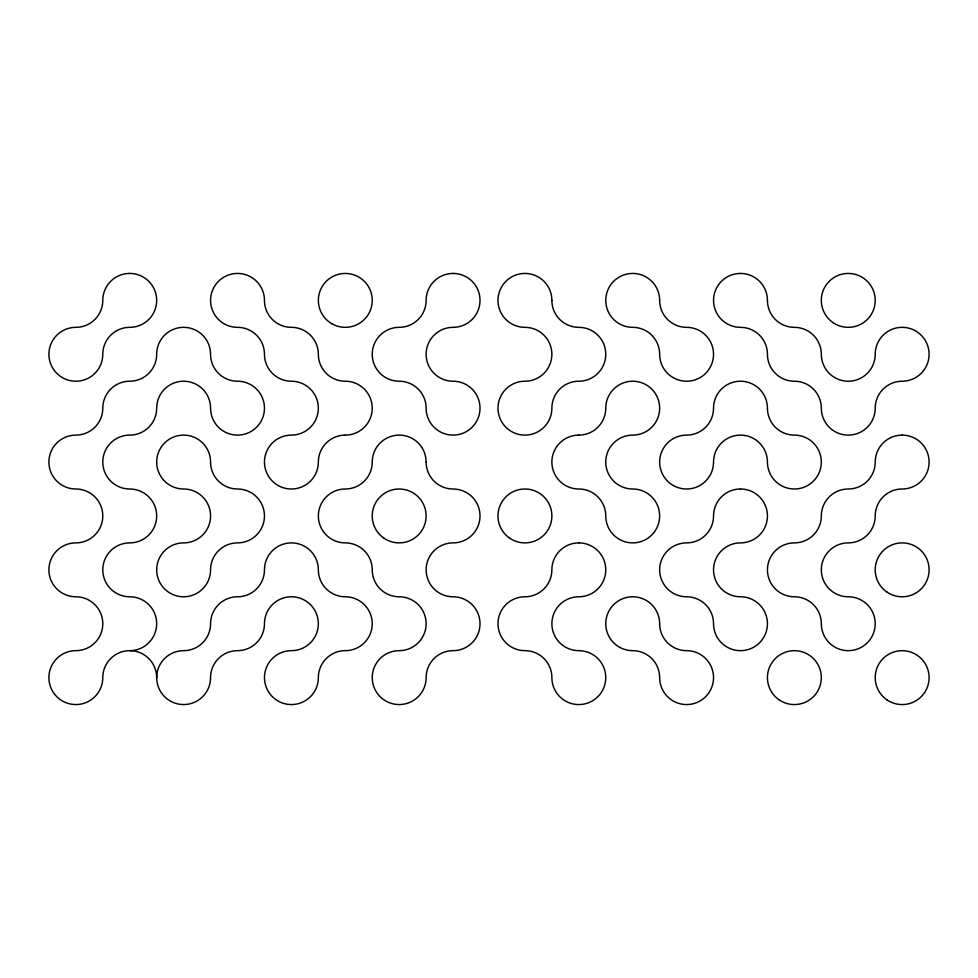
<?xml version="1.0" encoding="UTF-8"?>
<svg xmlns="http://www.w3.org/2000/svg" width="978" height="978" viewBox="0 0 978 978"><rect width="100%" height="100%" fill="white"/><g stroke="black" fill="none" stroke-linecap="round" stroke-linejoin="round"><path stroke-width="1.47" d="M156.676 677.62A26.944 26.944 0 0 0 183.619 704.563A26.944 26.944 0 0 0 210.563 677.62A26.944 26.944 0 0 1 237.52 650.663A26.944 26.944 0 0 0 264.463 623.719A26.944 26.944 0 0 1 291.407 596.776A26.944 26.944 0 0 1 318.351 623.719A26.944 26.944 0 0 1 291.407 650.663A26.944 26.944 0 0 0 264.463 677.62A26.944 26.944 0 0 0 291.407 704.563A26.944 26.944 0 0 0 318.351 677.62A26.944 26.944 0 0 1 345.295 650.663A26.944 26.944 0 0 0 372.239 623.719A26.944 26.944 0 0 0 345.295 596.776A26.944 26.944 0 0 1 318.351 569.832A26.944 26.944 0 0 0 291.407 542.888A26.944 26.944 0 0 0 264.463 569.832A26.944 26.944 0 0 1 237.52 596.776A26.944 26.944 0 0 0 210.563 623.719A26.944 26.944 0 0 1 183.619 650.663A26.944 26.944 0 0 0 156.676 677.62A26.944 26.944 0 0 0 129.732 650.663A26.944 26.944 0 0 0 102.788 677.62A26.944 26.944 0 0 1 75.844 704.563A26.944 26.944 0 0 1 48.9 677.62A26.944 26.944 0 0 1 75.844 650.663A26.944 26.944 0 0 0 102.788 623.719A26.944 26.944 0 0 0 75.844 596.776A26.944 26.944 0 0 1 48.9 569.832A26.944 26.944 0 0 1 75.844 542.888A26.944 26.944 0 0 0 102.788 515.944A26.944 26.944 0 0 0 75.844 489A26.944 26.944 0 0 1 48.9 462.056A26.944 26.944 0 0 1 75.844 435.112A26.944 26.944 0 0 0 102.788 408.168A26.944 26.944 0 0 1 129.732 381.224A26.944 26.944 0 0 0 156.676 354.281A26.944 26.944 0 0 1 183.619 327.337A26.944 26.944 0 0 1 210.563 354.281A26.944 26.944 0 0 0 237.52 381.224A26.944 26.944 0 0 1 264.463 408.168A26.944 26.944 0 0 1 237.52 435.112A26.944 26.944 0 0 1 210.563 408.168A26.944 26.944 0 0 0 183.619 381.224A26.944 26.944 0 0 0 156.676 408.168A26.944 26.944 0 0 1 129.732 435.112A26.944 26.944 0 0 0 102.788 462.056A26.944 26.944 0 0 0 129.732 489A26.944 26.944 0 0 1 156.676 515.944A26.944 26.944 0 0 1 129.732 542.888A26.944 26.944 0 0 0 102.788 569.832A26.944 26.944 0 0 0 129.732 596.776A26.944 26.944 0 0 1 156.676 623.719A26.944 26.944 0 0 1 129.732 650.663M453.071 273.437A26.944 26.944 0 0 0 426.127 300.38A26.944 26.944 0 0 1 399.183 327.337A26.944 26.944 0 0 0 372.239 354.281A26.944 26.944 0 0 0 399.183 381.224A26.944 26.944 0 0 1 426.127 408.168A26.944 26.944 0 0 0 453.071 435.112A26.944 26.944 0 0 0 480.015 408.168A26.944 26.944 0 0 0 453.071 381.224A26.944 26.944 0 0 1 426.127 354.281A26.944 26.944 0 0 1 453.071 327.337A26.944 26.944 0 0 0 480.015 300.38A26.944 26.944 0 0 0 453.071 273.437M331.823 323.718A26.944 26.944 0 0 0 372.239 300.38A26.944 26.944 0 0 0 331.823 277.055A26.944 26.944 0 0 0 331.823 323.718M129.732 273.437A26.944 26.944 0 0 0 102.788 300.38A26.944 26.944 0 0 1 75.844 327.337A26.944 26.944 0 0 0 48.9 354.281A26.944 26.944 0 0 0 75.844 381.224A26.944 26.944 0 0 0 102.788 354.281A26.944 26.944 0 0 1 129.732 327.337A26.944 26.944 0 0 0 156.676 300.38A26.944 26.944 0 0 0 129.732 273.437M383.999 538.206A26.944 26.944 0 0 0 426.053 517.961A26.944 26.944 0 0 0 387.496 491.665A26.944 26.944 0 0 0 383.999 538.206M210.563 462.056A26.944 26.944 0 0 0 237.52 489A26.944 26.944 0 0 1 264.463 515.944A26.944 26.944 0 0 1 237.52 542.888A26.944 26.944 0 0 0 210.563 569.832A26.944 26.944 0 0 1 183.619 596.776A26.944 26.944 0 0 1 156.676 569.832A26.944 26.944 0 0 1 183.619 542.888A26.944 26.944 0 0 0 210.563 515.944A26.944 26.944 0 0 0 183.619 489A26.944 26.944 0 0 1 156.676 462.056A26.944 26.944 0 0 1 183.619 435.112A26.944 26.944 0 0 1 210.563 462.056M426.127 462.056A26.944 26.944 0 0 0 453.071 489A26.944 26.944 0 0 1 480.015 515.944A26.944 26.944 0 0 1 453.071 542.888A26.944 26.944 0 0 0 426.127 569.832A26.944 26.944 0 0 0 453.071 596.776A26.944 26.944 0 0 1 480.015 623.719A26.944 26.944 0 0 1 453.071 650.663A26.944 26.944 0 0 0 426.127 677.62A26.944 26.944 0 0 1 399.183 704.563A26.944 26.944 0 0 1 372.239 677.62A26.944 26.944 0 0 1 399.183 650.663A26.944 26.944 0 0 0 426.127 623.719A26.944 26.944 0 0 0 399.183 596.776A26.944 26.944 0 0 1 372.239 569.832A26.944 26.944 0 0 0 345.295 542.888A26.944 26.944 0 0 1 318.351 515.944A26.944 26.944 0 0 1 345.295 489A26.944 26.944 0 0 0 372.239 462.056A26.944 26.944 0 0 1 399.183 435.112A26.944 26.944 0 0 1 426.127 462.056M345.295 435.112A26.944 26.944 0 0 0 318.351 462.056A26.944 26.944 0 0 1 291.407 489A26.944 26.944 0 0 1 264.463 462.056A26.944 26.944 0 0 1 291.407 435.112A26.944 26.944 0 0 0 318.351 408.168A26.944 26.944 0 0 0 291.407 381.224A26.944 26.944 0 0 1 264.463 354.281A26.944 26.944 0 0 0 237.52 327.337A26.944 26.944 0 0 1 210.563 300.38A26.944 26.944 0 0 1 237.52 273.437A26.944 26.944 0 0 1 264.463 300.38A26.944 26.944 0 0 0 291.407 327.337A26.944 26.944 0 0 1 318.351 354.281A26.944 26.944 0 0 0 345.295 381.224A26.944 26.944 0 0 1 372.239 408.168A26.944 26.944 0 0 1 345.295 435.112M833.085 322.654A26.944 26.944 0 0 0 875.139 302.398A26.944 26.944 0 0 0 836.569 276.114A26.944 26.944 0 0 0 833.085 322.654M659.649 300.38A26.944 26.944 0 0 0 686.593 327.337A26.944 26.944 0 0 1 713.537 354.281A26.944 26.944 0 0 1 686.593 381.224A26.944 26.944 0 0 1 659.649 354.281A26.944 26.944 0 0 0 632.705 327.337A26.944 26.944 0 0 1 605.761 300.38A26.944 26.944 0 0 1 632.705 273.437A26.944 26.944 0 0 1 659.649 300.38M551.873 300.38A26.944 26.944 0 0 0 578.817 327.337A26.944 26.944 0 0 1 605.761 354.281A26.944 26.944 0 0 1 578.817 381.224A26.944 26.944 0 0 0 551.873 408.168A26.944 26.944 0 0 1 524.929 435.112A26.944 26.944 0 0 1 497.985 408.168A26.944 26.944 0 0 1 524.929 381.224A26.944 26.944 0 0 0 551.873 354.281A26.944 26.944 0 0 0 524.929 327.337A26.944 26.944 0 0 1 497.985 300.38A26.944 26.944 0 0 1 524.929 273.437A26.944 26.944 0 0 1 551.873 300.38M578.817 435.112A26.944 26.944 0 0 0 605.761 408.168A26.944 26.944 0 0 1 632.705 381.224A26.944 26.944 0 0 1 659.649 408.168A26.944 26.944 0 0 1 632.705 435.112A26.944 26.944 0 0 0 605.761 462.056A26.944 26.944 0 0 0 632.705 489A26.944 26.944 0 0 1 659.649 515.944A26.944 26.944 0 0 1 632.705 542.888A26.944 26.944 0 0 1 605.761 515.944A26.944 26.944 0 0 0 578.817 489A26.944 26.944 0 0 1 551.873 462.056A26.944 26.944 0 0 1 578.817 435.112M767.437 300.38A26.944 26.944 0 0 0 794.38 327.337A26.944 26.944 0 0 1 821.324 354.281A26.944 26.944 0 0 0 848.268 381.224A26.944 26.944 0 0 0 875.212 354.281A26.944 26.944 0 0 1 902.156 327.337A26.944 26.944 0 0 1 929.1 354.281A26.944 26.944 0 0 1 902.156 381.224A26.944 26.944 0 0 0 875.212 408.168A26.944 26.944 0 0 1 848.268 435.112A26.944 26.944 0 0 1 821.324 408.168A26.944 26.944 0 0 0 794.38 381.224A26.944 26.944 0 0 1 767.437 354.281A26.944 26.944 0 0 0 740.48 327.337A26.944 26.944 0 0 1 713.537 300.38A26.944 26.944 0 0 1 740.48 273.437A26.944 26.944 0 0 1 767.437 300.38M767.437 408.168A26.944 26.944 0 0 0 794.38 435.112A26.944 26.944 0 0 1 821.324 462.056A26.944 26.944 0 0 1 794.38 489A26.944 26.944 0 0 1 767.437 462.056A26.944 26.944 0 0 0 740.48 435.112A26.944 26.944 0 0 0 713.537 462.056A26.944 26.944 0 0 1 686.593 489A26.944 26.944 0 0 1 659.649 462.056A26.944 26.944 0 0 1 686.593 435.112A26.944 26.944 0 0 0 713.537 408.168A26.944 26.944 0 0 1 740.48 381.224A26.944 26.944 0 0 1 767.437 408.168M509.746 538.206A26.944 26.944 0 0 0 551.8 517.961A26.944 26.944 0 0 0 513.23 491.665A26.944 26.944 0 0 0 509.746 538.206M886.973 592.093A26.944 26.944 0 0 0 929.027 571.849A26.944 26.944 0 0 0 890.469 545.553A26.944 26.944 0 0 0 886.973 592.093M902.156 435.112A26.944 26.944 0 0 0 875.212 462.056A26.944 26.944 0 0 1 848.268 489A26.944 26.944 0 0 0 821.324 515.944A26.944 26.944 0 0 1 794.38 542.888A26.944 26.944 0 0 0 767.437 569.832A26.944 26.944 0 0 0 794.38 596.776A26.944 26.944 0 0 1 821.324 623.719A26.944 26.944 0 0 0 848.268 650.663A26.944 26.944 0 0 0 875.212 623.719A26.944 26.944 0 0 0 848.268 596.776A26.944 26.944 0 0 1 821.324 569.832A26.944 26.944 0 0 1 848.268 542.888A26.944 26.944 0 0 0 875.212 515.944A26.944 26.944 0 0 1 902.156 489A26.944 26.944 0 0 0 929.1 462.056A26.944 26.944 0 0 0 902.156 435.112M740.48 489A26.944 26.944 0 0 0 713.537 515.944A26.944 26.944 0 0 1 686.593 542.888A26.944 26.944 0 0 0 659.649 569.832A26.944 26.944 0 0 0 686.593 596.776A26.944 26.944 0 0 1 713.537 623.719A26.944 26.944 0 0 0 740.48 650.663A26.944 26.944 0 0 0 767.437 623.719A26.944 26.944 0 0 0 740.48 596.776A26.944 26.944 0 0 1 713.537 569.832A26.944 26.944 0 0 1 740.48 542.888A26.944 26.944 0 0 0 767.437 515.944A26.944 26.944 0 0 0 740.48 489M659.649 623.719A26.944 26.944 0 0 0 686.593 650.663A26.944 26.944 0 0 1 713.537 677.62A26.944 26.944 0 0 1 686.593 704.563A26.944 26.944 0 0 1 659.649 677.62A26.944 26.944 0 0 0 632.705 650.663A26.944 26.944 0 0 1 605.761 623.719A26.944 26.944 0 0 1 632.705 596.776A26.944 26.944 0 0 1 659.649 623.719M578.817 542.888A26.944 26.944 0 0 0 551.873 569.832A26.944 26.944 0 0 1 524.929 596.776A26.944 26.944 0 0 0 497.985 623.719A26.944 26.944 0 0 0 524.929 650.663A26.944 26.944 0 0 1 551.873 677.62A26.944 26.944 0 0 0 578.817 704.563A26.944 26.944 0 0 0 605.761 677.62A26.944 26.944 0 0 0 578.817 650.663A26.944 26.944 0 0 1 551.873 623.719A26.944 26.944 0 0 1 578.817 596.776A26.944 26.944 0 0 0 605.761 569.832A26.944 26.944 0 0 0 578.817 542.888M886.973 699.881A26.944 26.944 0 0 0 929.027 679.624A26.944 26.944 0 0 0 890.469 653.341A26.944 26.944 0 0 0 886.973 699.881M779.197 699.881A26.944 26.944 0 0 0 821.251 679.624A26.944 26.944 0 0 0 782.681 653.341A26.944 26.944 0 0 0 779.197 699.881"/></g></svg>
